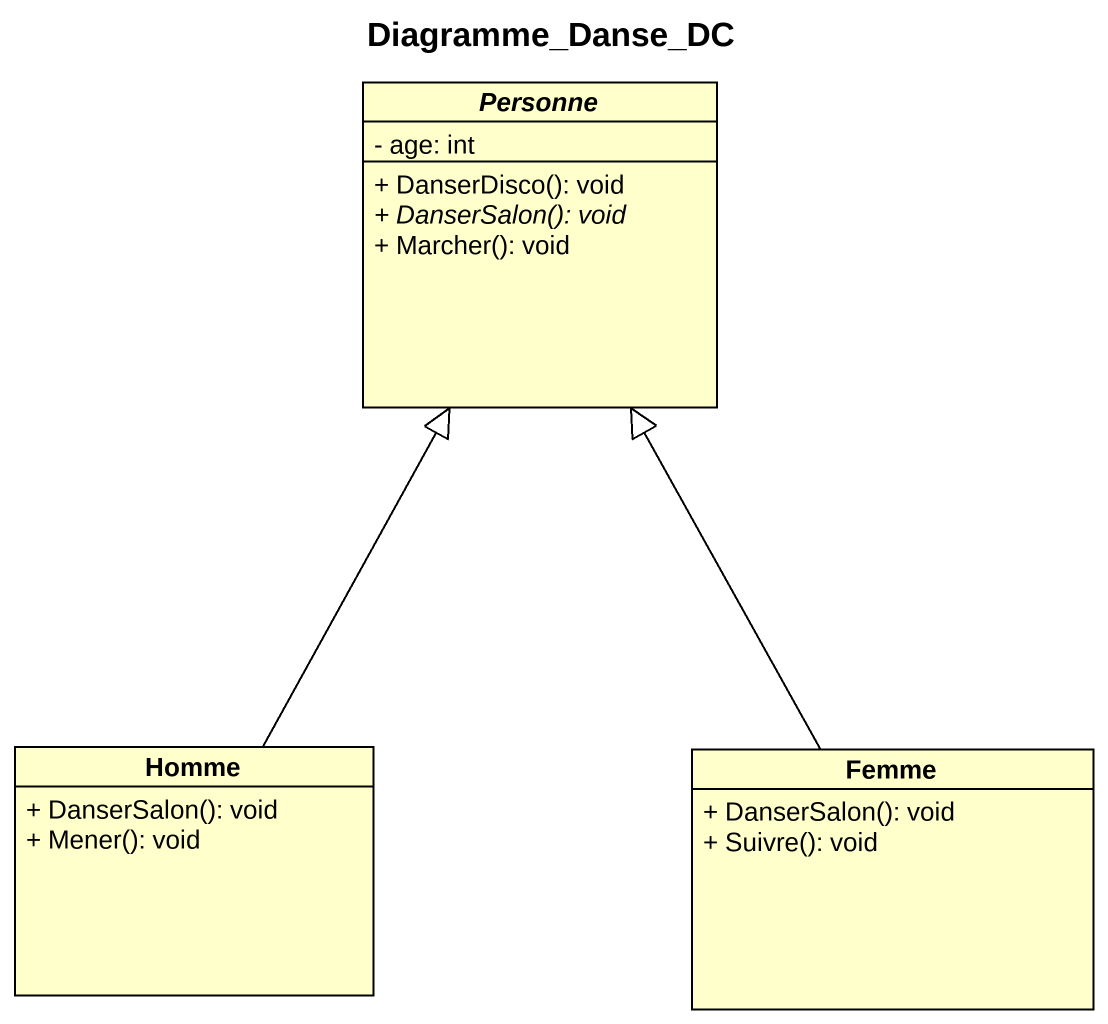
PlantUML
@startuml
title Diagramme_Danse_DC
hide circle
hide empty members
skinparam classAttributeIconSize 0
abstract class Personne {
  - age: int
  + DanserDisco(): void
  {abstract} + DanserSalon(): void
  + Marcher(): void
}
class Homme {
  + DanserSalon(): void
  + Mener(): void
}
class Femme {
  + DanserSalon(): void
  + Suivre(): void
}
Homme -up-|> Personne
Femme -up-|> Personne
@enduml
